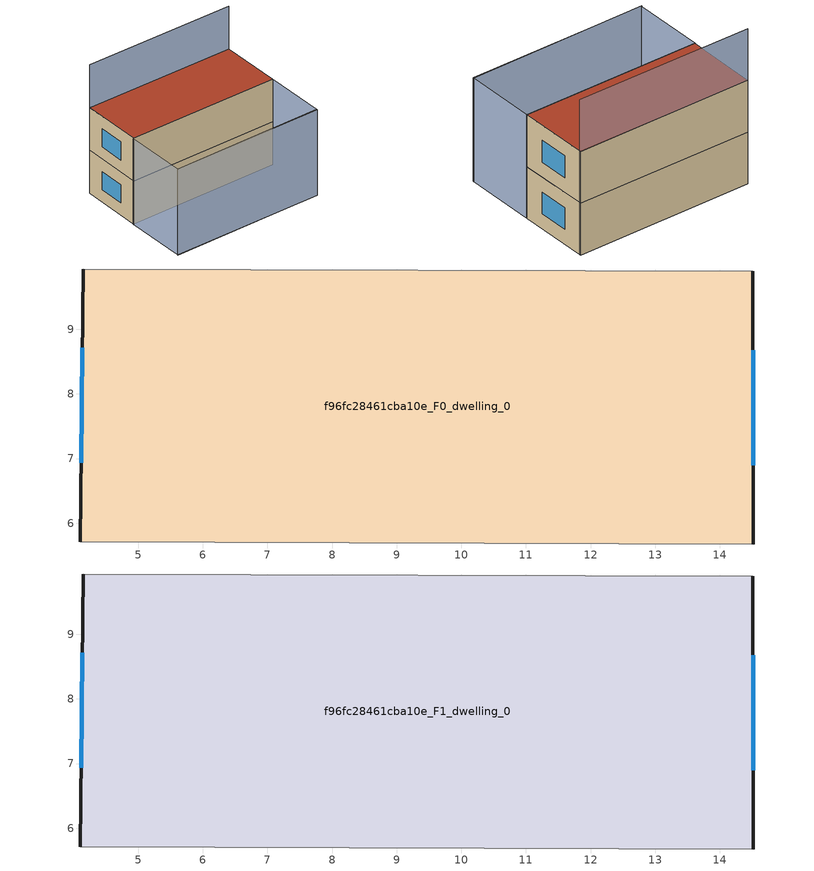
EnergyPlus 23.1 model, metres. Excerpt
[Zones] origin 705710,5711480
f96fc28461cba10e_F0_dwelling_0
 floor ground (EU_floor_Construction): 14.51,9.9 14.52,5.68 4.1,5.71 4.15,9.93 z0
 wall outside (EU_wall_Construction): 14.52,5.68 14.51,9.9 / 4.15,9.93 4.1,5.71 z0:3
 wall adiabatic (EU_wall_Construction): 14.51,9.9 4.15,9.93 / 4.1,5.71 14.52,5.68 z0:3
 window (EU_Window_Construction): 14.52,6.9 14.52,8.68 / 4.13,8.71 4.11,6.93 z0.87:2.13
f96fc28461cba10e_F1_dwelling_0
 floor to f96fc28461cba10e_F0_dwelling_0 (EU_floor_Construction): 14.51,9.9 14.52,5.68 4.1,5.71 4.15,9.93 z3
 wall outside (EU_wall_Construction): 14.52,5.68 14.51,9.9 / 4.15,9.93 4.1,5.71 z3:6
 wall adiabatic (EU_wall_Construction): 14.51,9.9 4.15,9.93 / 4.1,5.71 14.52,5.68 z3:6
 window (EU_Window_Construction): 14.52,6.9 14.52,8.68 / 4.13,8.71 4.11,6.93 z3.87:5.13
 roof outside (EU_roof_Construction): 14.52,5.68 14.51,9.9 4.15,9.93 4.1,5.71 z6
shading: 4.07,1.48 14.52,1.5 / 4.09,5.71 14.52,5.68 / 14.52,5.68 14.5,1.44 / 14.5,1.44 4.07,1.48 / 4.07,1.48 4.09,5.71 z0:6; 14.51,9.85 4.15,9.93 z0:9
[Building]
EU S2 Campaign: North Axis=0; Terrain=City; Solar Distribution=FullExterior
[Site:Location]
London: Latitude=51.5; Longitude=-0.5; Time Zone=0; Elevation=25
[SizingPeriod:WeatherFileDays]
AnnualSizingPeriod: Begin Month=1; Begin Day of Month=1; End Month=12; End Day of Month=31; Day of Week for Start Day=Monday; Use Weather File Daylight Saving Period=No; Use Weather File Rain and Snow Indicators=No
[MATERIAL]
EU_InternalMass_Material: Roughness=MediumRough; Thickness=0.1; Conductivity=1; Density=1800; Specific Heat=900; Thermal Absorptance=0.9; Solar Absorptance=0.7; Visible Absorptance=0.7
[MATERIAL:NOMASS] Roughness=MediumRough; Thermal Absorptance=0.9; Solar Absorptance=0.7; Visible Absorptance=0.7
Name | Thermal Resistance
EU_wall_NoMass | 0.724719
EU_roof_NoMass | 2.98947
EU_floor_NoMass | 2.39157
[WINDOWMATERIAL:SIMPLEGLAZINGSYSTEM]
EU_Window_SimpleGlazing: UFactor=2.63425; Solar Heat Gain Coefficient=0.76; Visible Transmittance=0.76
[CONSTRUCTION]
EU_wall_Construction: EU_wall_NoMass
EU_roof_Construction: EU_roof_NoMass
EU_floor_Construction: EU_floor_NoMass
EU_Window_Construction: EU_Window_SimpleGlazing
EU_InternalMass_Construction: EU_InternalMass_Material
[ZONE] Type=1; Multiplier=1; Ceiling Height=autocalculate; Volume=131.602; Floor Area=autocalculate; Part of Total Floor Area=Yes
f96fc28461cba10e_F0_dwelling_0; f96fc28461cba10e_F1_dwelling_0
[INTERNALMASS] Construction=EU_InternalMass_Construction; Surface Area=43.8674
Name | Zone or ZoneList
f96fc28461cba10e_F0_dwelling_0_EU_InternalMass | f96fc28461cba10e_F0_dwelling_0
f96fc28461cba10e_F1_dwelling_0_EU_InternalMass | f96fc28461cba10e_F1_dwelling_0
[OTHEREQUIPMENT] Fuel Type=Electricity; Design Level Calculation Method=Watts/Area; Power per Zone Floor Area=1; Fraction Latent=0; Fraction Radiant=0; Fraction Lost=0; Carbon Dioxide Generation Rate=0; EndUse Subcategory=EU_Step8_InternalGains
Name | Zone or ZoneList or Space or SpaceList | Schedule
EU_Step8_InternalGain_f96fc28461cba10e_F0_dwelling_0_f000 | f96fc28461cba10e_F0_dwelling_0 | EU_Step8_GainSchedule_f96fc28461cba10e_F0_dwelling_0_f000
EU_Step8_InternalGain_f96fc28461cba10e_F1_dwelling_0_f000 | f96fc28461cba10e_F1_dwelling_0 | EU_Step8_GainSchedule_f96fc28461cba10e_F1_dwelling_0_f000
[ZONEVENTILATION:DESIGNFLOWRATE] Schedule=EU_AlwaysOn; Design Flow Rate Calculation Method=AirChanges/Hour; Air Changes per Hour=0.418135; Ventilation Type=Natural; Fan Pressure Rise=0; Fan Total Efficiency=1; Constant Term Coefficient=1; Temperature Term Coefficient=0; Velocity Term Coefficient=0; Velocity Squared Term Coefficient=0; Minimum Indoor Temperature=-100; Maximum Indoor Temperature=100; Delta Temperature=-100; Minimum Outdoor Temperature=-100; Maximum Outdoor Temperature=100; Maximum Wind Speed=40
Name | Zone or ZoneList or Space or SpaceList
EU_ConstantAir_f96fc28461cba10e_F0_dwelling_0 | f96fc28461cba10e_F0_dwelling_0
EU_ConstantAir_f96fc28461cba10e_F1_dwelling_0 | f96fc28461cba10e_F1_dwelling_0
[HVACTEMPLATE:THERMOSTAT] Constant Heating Setpoint=20; Constant Cooling Setpoint=50
EU_HeatOnly_f96fc28461cba10e_F0_dwelling_0; EU_HeatOnly_f96fc28461cba10e_F1_dwelling_0
[HVACTEMPLATE:ZONE:IDEALLOADSAIRSYSTEM] System Availability Schedule=EU_AlwaysOn; Maximum Heating Supply Air Temperature=50; Minimum Cooling Supply Air Temperature=13; Maximum Heating Supply Air Humidity Ratio=0.0156; Minimum Cooling Supply Air Humidity Ratio=0.0077; Heating Limit=NoLimit; Cooling Limit=NoLimit; Heating Availability Schedule=EU_AlwaysOn; Cooling Availability Schedule=EU_CoolingOff; Dehumidification Control Type=ConstantSensibleHeatRatio; Cooling Sensible Heat Ratio=0.7; Dehumidification Setpoint=60; Humidification Control Type=None; Humidification Setpoint=30; Outdoor Air Method=None; Outdoor Air Flow Rate per Person=0.00944; Outdoor Air Flow Rate per Zone Floor Area=0; Outdoor Air Flow Rate per Zone=0; Demand Controlled Ventilation Type=None; Outdoor Air Economizer Type=NoEconomizer; Heat Recovery Type=None; Sensible Heat Recovery Effectiveness=0.7; Latent Heat Recovery Effectiveness=0.65
Name | Template Thermostat
f96fc28461cba10e_F0_dwelling_0 | EU_HeatOnly_f96fc28461cba10e_F0_dwelling_0
f96fc28461cba10e_F1_dwelling_0 | EU_HeatOnly_f96fc28461cba10e_F1_dwelling_0
[SIZING:ZONE] Zone Cooling Design Supply Air Temperature Input Method=SupplyAirTemperature; Zone Cooling Design Supply Air Temperature=13; Zone Heating Design Supply Air Temperature Input Method=SupplyAirTemperature; Zone Heating Design Supply Air Temperature=50; Zone Cooling Design Supply Air Humidity Ratio=0.008; Zone Heating Design Supply Air Humidity Ratio=0.008; Cooling Design Air Flow Method=DesignDay; Cooling Design Air Flow Rate=0; Cooling Minimum Air Flow per Zone Floor Area=0.000762; Cooling Minimum Air Flow=0; Cooling Minimum Air Flow Fraction=0.2; Heating Design Air Flow Method=DesignDay; Heating Design Air Flow Rate=0; Heating Maximum Air Flow per Zone Floor Area=0.002032; Heating Maximum Air Flow=0.141576; Heating Maximum Air Flow Fraction=0.3; Account for Dedicated Outdoor Air System=No; Dedicated Outdoor Air System Control Strategy=NeutralSupplyAir; Dedicated Outdoor Air Low Setpoint Temperature for Design=autosize; Dedicated Outdoor Air High Setpoint Temperature for Design=autosize; Zone Load Sizing Method=Sensible Load Only No Latent Load; Zone Latent Cooling Design Supply Air Humidity Ratio Input Method=HumidityRatioDifference; Zone Cooling Design Supply Air Humidity Ratio Difference=0.005; Zone Latent Heating Design Supply Air Humidity Ratio Input Method=HumidityRatioDifference; Zone Humidification Design Supply Air Humidity Ratio Difference=0.005
f96fc28461cba10e_F0_dwelling_0; f96fc28461cba10e_F1_dwelling_0
[SCHEDULE:CONSTANT]
Name | Hourly Value
EU_AlwaysOn | 1
EU_CoolingOff | 0
[SCHEDULE:FILE] Column Number=1; Rows to Skip at Top=0; Number of Hours of Data=8760; Column Separator=Comma; Interpolate to Timestep=No; Minutes per Item=60; Adjust Schedule for Daylight Savings=Yes
Name | File
EU_Step8_GainSchedule_f96fc28461cba10e_F0_dwelling_0_f000 | ../../schedules/f96fc28461cba10e/f96fc28461cba10e_F0_dwelling_0_f000_gain.csv
EU_Step8_GainSchedule_f96fc28461cba10e_F1_dwelling_0_f000 | ../../schedules/f96fc28461cba10e/f96fc28461cba10e_F1_dwelling_0_f000_gain.csv
